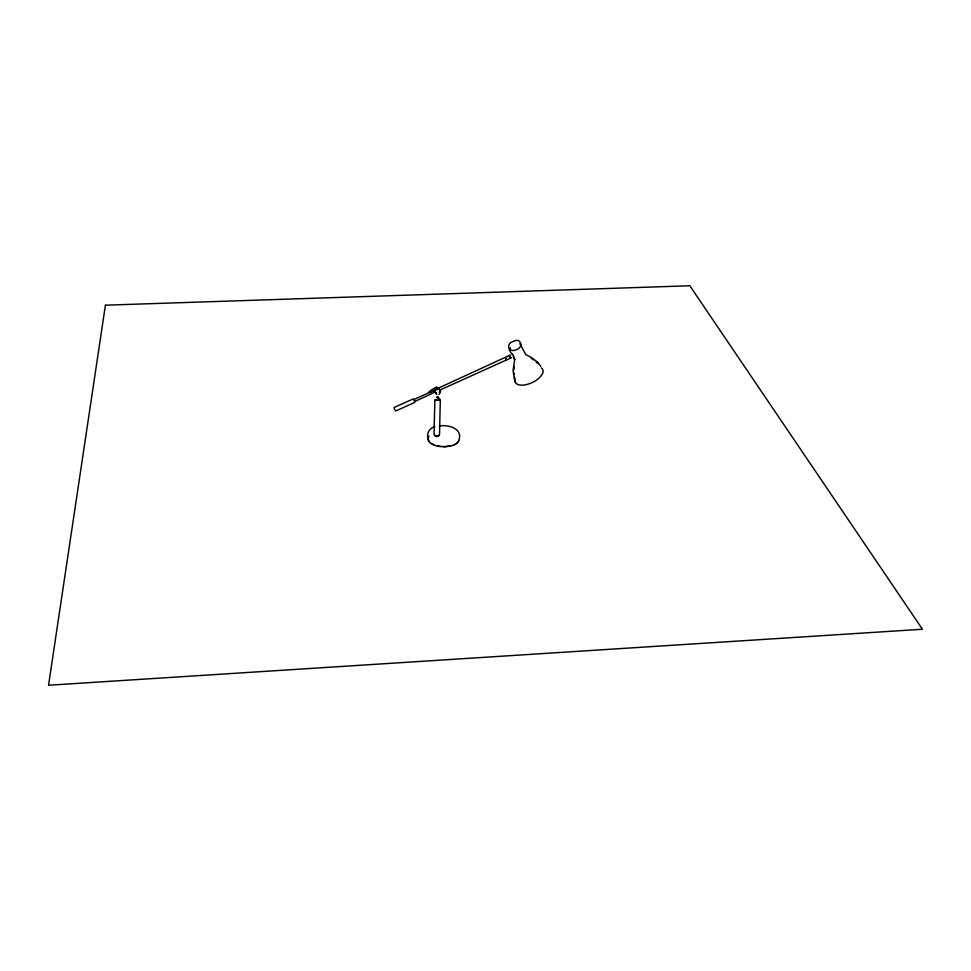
<?xml version="1.0" encoding="UTF-8"?>
<svg xmlns="http://www.w3.org/2000/svg" width="971" height="971" viewBox="0 0 971 971"><rect width="100%" height="100%" fill="white"/><g stroke="black" fill="none" stroke-linecap="round" stroke-linejoin="round"><path stroke-width="1.46" d="M514.715 359.428L513.052 370.412L514.46 379.782M439.535 434.632L440.3 399.918M434.001 434.171L434.899 399.482M513.853 369.89L514.108 366.407M458.628 440.858C463.725 428.672 448.274 424.242 439.293 425.99M428.017 438.504L428.927 436.197M510.333 347.8L510.139 349.912M458.021 441.999L458.749 440.664M439.329 392.066L440.64 389.735L511.583 357.668M457.05 443.079L458.142 441.817M455.751 444.063L457.171 442.897M438.989 394.444C445.252 387.198 429.643 387.186 436.816 394.517M436.695 389.808L437.545 389.553M454.1 444.949L455.848 443.893M510.37 355.01L505.369 357.316L506.461 359.901L505.988 358.954M414.362 399.336L434.146 390.318L436.015 387.186L438.856 387.854M415.163 401.339L435.36 391.944L436.61 392.867M435.275 389.954C420.734 397.54 435.178 385.572 438.018 387.805M414.957 402.322L395.695 411.012L394.347 408.961L394.117 407.492L413.464 398.802M452.219 445.665L454.222 444.767M434.899 426.912C428.187 427.944 426.16 435.457 428.599 441.052M514.642 359.161L512.652 354.014M452.328 445.495L445.471 446.83L438.212 446.138M450.204 446.065L443.043 446.672M438.892 387.902L505.017 357.474L505.842 358.663M437.508 396.811C434.498 397.442 439.972 398.583 438.334 396.933M440.616 446.672L435.967 445.604M436.052 445.774L432.095 444.05M519.898 343.685L525.724 354.573L531.659 357.631L537.194 361.977M434.013 445.082L430.566 443.079M531.21 358.275L533.48 359.853M430.663 443.249L429.352 441.999M537.679 362.462L540.762 366.237M536.817 361.6L538.068 362.851M536.247 362.159L537.084 362.996M429.461 442.181L427.895 438.467M509.86 349.366C513.72 353.056 524.595 346.987 519.655 341.574C517.883 339.316 514.351 340.809 512.227 341.828C505.952 344.159 509.253 350.847 512.421 354.731M510.103 357.595L509.362 355.956M438.637 398.644L438.443 398.389A2.112 0.995 1.4 0 1 438.892 398.62M510.163 357.571L509.641 356.454M541.26 367.851A15.099 7.367 -25.1 0 1 534.438 381.421A15.099 7.367 -25.1 0 1 515.54 382.586L515.128 381.506A15.099 7.367 -25.1 0 1 515.164 379.637M513.525 357.085L514.715 359.658M515.54 382.586L515.128 381.506M414.107 399.955L414.86 401.496L414.144 400.016M514.533 376.979L514.958 378.544M514.072 374.466L513.902 372.767M439.001 434.85A2.258 1.105 1.4 0 1 438.552 435.372M438.139 435.566A2.258 1.105 1.4 0 1 435.627 435.603A2.258 1.105 1.4 0 1 434.523 434.474M439.402 399.032A1.942 0.91 1.4 0 1 439.39 399.736M439.135 399.931A1.942 0.91 1.4 0 1 438.346 400.198M437.351 400.246A1.942 0.91 1.4 0 1 436.064 399.87M438.346 398.523A1.942 0.91 1.4 0 1 438.783 398.644M439.28 398.814A2.112 0.995 1.4 0 1 438.892 400.198A2.112 0.995 1.4 0 1 435.918 399.955M438.928 435.603A2.197 1.08 1.4 0 1 437.581 436.428M437.023 436.489A2.197 1.08 1.4 0 1 436.452 436.477M435.396 436.246A2.197 1.08 1.4 0 1 434.559 435.518M434.68 389.565L434.68 389.565M105.414 305.185L48.55 685.235L922.45 629.244L689.823 285.765L105.414 305.185"/></g></svg>
